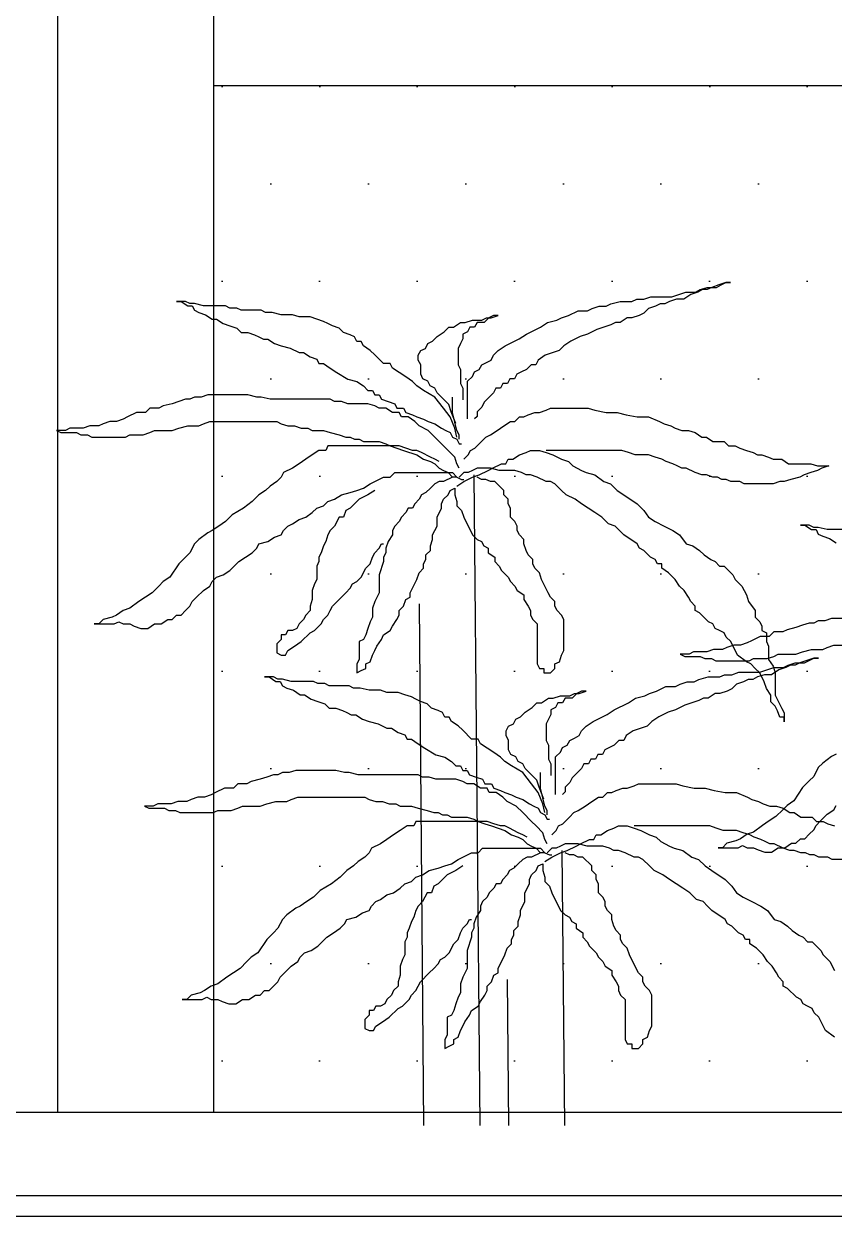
# Model space of a CAD drawing. Extents: x -206 to -86, y 71 to 127.
# Drawn here: x -134.078 to -133.299, y 92.57 to 93.716 of the extents above; entities that cross this region are included whole.
import ezdxf

# ---------------------------------------------------------------- set-up
doc = ezdxf.new("R2010")
doc.units = 0
doc.header["$MEASUREMENT"] = 0
for name, color, linetype in [('ALVENARIA', 7, 'CONTINUOUS'), ('ALVENARIA2', 9, 'CONTINUOUS'), ('HATCH', 30, 'CONTINUOUS'), ('JARDIM', 90, 'CONTINUOUS')]:
    doc.layers.add(name, color=color, linetype=linetype)

# ---------------------------------------------------------------- blocks, each defined once
blk = doc.blocks.new('A$C71A74D0B')
at = {"layer": 'JARDIM'}
for p, q in [((0.381, 0.6932), (0.381, 0.7082)), ((0.3852, 0.6761), (0.381, 0.6932)), ((0.3874, 0.6718), (0.3852, 0.6761)), ((0.3874, 0.6676), (0.3874, 0.6718)), ((0.3852, 0.6312), (0.3895, 0.629)), ((0.4076, 0.0076), (0.4018, 0.6333)), ((0.3895, 0.629), (0.3917, 0.629)), ((0.3488, 0.5092), (0.3531, 0.0076)), ((0.4656, 0.3319), (0.4656, 0.3469)), ((0.4698, 0.3148), (0.4656, 0.3319)), ((0.472, 0.3105), (0.4698, 0.3148)), ((0.472, 0.3063), (0.472, 0.3105)), ((0.4698, 0.2699), (0.4741, 0.2678)), ((0.4741, 0.2678), (0.4763, 0.2678)), ((0.4888, 0.0076), (0.4864, 0.272)), ((0.4334, 0.1479), (0.4346, 0.0076))]:
    blk.add_line(p, q, dxfattribs=at)
for points in [[(0.3954, 0.6873), (0.3954, 0.7234), (0.4, 0.728), (0.4022, 0.7325), (0.4067, 0.7347), (0.409, 0.7392), (0.4135, 0.7415), (0.418, 0.7438), (0.4203, 0.7483), (0.4248, 0.7528), (0.4316, 0.7573), (0.4361, 0.7596), (0.4406, 0.7618), (0.4451, 0.7641), (0.4519, 0.7686), (0.4564, 0.7708), (0.4609, 0.7731), (0.4654, 0.7753), (0.4722, 0.7799), (0.4813, 0.7821), (0.4858, 0.7844), (0.4925, 0.7866), (0.5016, 0.7911), (0.5106, 0.7911), (0.5151, 0.7934), (0.5219, 0.7957), (0.5287, 0.7957), (0.5332, 0.7979), (0.5422, 0.8002), (0.5535, 0.8002), (0.558, 0.8024), (0.5648, 0.8024), (0.5716, 0.8047), (0.5919, 0.8047), (0.5987, 0.8069), (0.6054, 0.8092), (0.6145, 0.8092), (0.619, 0.8115), (0.6258, 0.8137), (0.6348, 0.8137), (0.6393, 0.816), (0.6438, 0.8182), (0.6483, 0.8182), (0.6438, 0.8182), (0.6371, 0.816), (0.6303, 0.8137), (0.6258, 0.8115), (0.6212, 0.8115), (0.6167, 0.8092), (0.61, 0.8069), (0.6032, 0.8024), (0.5964, 0.8024), (0.5896, 0.8002), (0.5851, 0.7979), (0.5806, 0.7979), (0.5761, 0.7957), (0.5693, 0.7934), (0.5648, 0.7889), (0.5603, 0.7866), (0.5535, 0.7844), (0.549, 0.7844), (0.5422, 0.7799), (0.5377, 0.7799), (0.5332, 0.7776), (0.5264, 0.7753), (0.5196, 0.7731), (0.5151, 0.7708), (0.5106, 0.7686), (0.5038, 0.7663), (0.4993, 0.7641), (0.4948, 0.7618), (0.488, 0.7573), (0.4835, 0.7528), (0.47, 0.7483), (0.4632, 0.7438), (0.4609, 0.7392), (0.4564, 0.7392), (0.4519, 0.7347), (0.4474, 0.7325), (0.4429, 0.7302), (0.4406, 0.7257), (0.4361, 0.7257), (0.4338, 0.7212), (0.4293, 0.7212), (0.4271, 0.7167), (0.4225, 0.7167), (0.4203, 0.7122), (0.4158, 0.7076), (0.4113, 0.7031), (0.409, 0.6986), (0.4045, 0.6941), (0.4045, 0.6896), (0.4022, 0.6873)], [(0.3852, 0.6697), (0.3831, 0.6783), (0.3788, 0.689), (0.3724, 0.6975), (0.3638, 0.7082), (0.3531, 0.7146), (0.3467, 0.7189), (0.3424, 0.7232), (0.336, 0.7275), (0.3296, 0.7317), (0.3232, 0.736), (0.321, 0.7403), (0.3146, 0.7403), (0.3061, 0.7489), (0.3018, 0.7531), (0.2954, 0.7574), (0.2932, 0.7617), (0.2889, 0.7617), (0.2868, 0.766), (0.2825, 0.7681), (0.2761, 0.7703), (0.2718, 0.7745), (0.2654, 0.7767), (0.2611, 0.7788), (0.2568, 0.7809), (0.2504, 0.7831), (0.244, 0.7852), (0.2333, 0.7852), (0.2269, 0.7874), (0.2162, 0.7874), (0.2076, 0.7895), (0.2012, 0.7895), (0.1969, 0.7916), (0.1776, 0.7916), (0.1734, 0.7938), (0.1669, 0.7938), (0.1627, 0.7959), (0.1413, 0.7959), (0.1327, 0.7981), (0.1284, 0.7981), (0.1241, 0.8002), (0.1156, 0.8002), (0.1199, 0.8002), (0.1263, 0.7959), (0.1306, 0.7959), (0.1327, 0.7916), (0.137, 0.7895), (0.1434, 0.7874), (0.1498, 0.7831), (0.1541, 0.7831), (0.1605, 0.7788), (0.1669, 0.7767), (0.1734, 0.7745), (0.1776, 0.7703), (0.1841, 0.7703), (0.1905, 0.7681), (0.1948, 0.766), (0.199, 0.7638), (0.2033, 0.7638), (0.2097, 0.7596), (0.2162, 0.7574), (0.2247, 0.7553), (0.2333, 0.751), (0.2376, 0.751), (0.244, 0.7467), (0.2504, 0.7446), (0.2525, 0.7403), (0.2568, 0.7403), (0.2633, 0.736), (0.2697, 0.7317), (0.2804, 0.7253), (0.2889, 0.7232), (0.2954, 0.7189), (0.2996, 0.7146), (0.3039, 0.7146), (0.3061, 0.7103), (0.3103, 0.7103), (0.3125, 0.7061), (0.3189, 0.7039), (0.3253, 0.7018), (0.3275, 0.6975), (0.3339, 0.6975), (0.336, 0.6932), (0.3424, 0.6911), (0.3467, 0.689), (0.3531, 0.6868), (0.3574, 0.6847), (0.3638, 0.6825), (0.3703, 0.6783), (0.3745, 0.6761), (0.3788, 0.674), (0.381, 0.6697), (0.3852, 0.6676), (0.3874, 0.6633), (0.3895, 0.6633)], [(0.3842, 0.6828), (0.3796, 0.6941), (0.3774, 0.7009), (0.3706, 0.7076), (0.3661, 0.7122), (0.3638, 0.7167), (0.3593, 0.7189), (0.3571, 0.7234), (0.3525, 0.7257), (0.3503, 0.7302), (0.3503, 0.7392), (0.348, 0.7438), (0.348, 0.7483), (0.3503, 0.7528), (0.3548, 0.755), (0.3571, 0.7596), (0.3616, 0.7618), (0.3661, 0.7663), (0.3729, 0.7708), (0.3774, 0.7753), (0.3819, 0.7753), (0.3887, 0.7799), (0.3932, 0.7799), (0.4, 0.7821), (0.409, 0.7821), (0.4135, 0.7844), (0.418, 0.7844), (0.4248, 0.7866), (0.4203, 0.7866), (0.4158, 0.7844), (0.4113, 0.7799), (0.4045, 0.7799), (0.4022, 0.7753), (0.3977, 0.7753), (0.3954, 0.7708), (0.3909, 0.7686), (0.3909, 0.7641), (0.3887, 0.7596), (0.3864, 0.755), (0.3864, 0.7392), (0.3887, 0.7347), (0.3887, 0.7212), (0.3909, 0.7167), (0.3909, 0.7054)], [(0.3874, 0.6397), (0.3852, 0.644), (0.3831, 0.6504), (0.3767, 0.6569), (0.3724, 0.6611), (0.3638, 0.6697), (0.3574, 0.6761), (0.3489, 0.6804), (0.3446, 0.6847), (0.3382, 0.689), (0.3317, 0.689), (0.3296, 0.6932), (0.3232, 0.6932), (0.3168, 0.6975), (0.3103, 0.6975), (0.3061, 0.6997), (0.2996, 0.7018), (0.2804, 0.7018), (0.274, 0.7039), (0.2675, 0.7039), (0.2633, 0.7061), (0.2055, 0.7061), (0.1969, 0.7082), (0.1926, 0.7082), (0.1841, 0.7103), (0.1455, 0.7103), (0.1391, 0.7082), (0.1327, 0.7082), (0.1284, 0.7061), (0.1241, 0.7061), (0.1177, 0.7039), (0.1113, 0.7018), (0.1027, 0.6997), (0.0985, 0.6975), (0.0899, 0.6975), (0.0856, 0.6932), (0.077, 0.6932), (0.0685, 0.689), (0.0642, 0.6868), (0.0578, 0.6847), (0.0514, 0.6847), (0.0449, 0.6825), (0.0407, 0.6804), (0.0321, 0.6804), (0.0257, 0.6783), (0.0128, 0.6783), (0.0086, 0.6761), (0, 0.6761), (0.0043, 0.674), (0.0193, 0.674), (0.0235, 0.6718), (0.03, 0.6718), (0.0342, 0.6697), (0.0663, 0.6697), (0.0706, 0.6718), (0.0835, 0.6718), (0.0899, 0.674), (0.0942, 0.6761), (0.1113, 0.6761), (0.1177, 0.6783), (0.1263, 0.6804), (0.137, 0.6804), (0.1413, 0.6825), (0.1477, 0.6847), (0.2119, 0.6847), (0.2162, 0.6825), (0.2226, 0.6804), (0.229, 0.6804), (0.2354, 0.6783), (0.2418, 0.6783), (0.2461, 0.6761), (0.2568, 0.6761), (0.2633, 0.674), (0.2718, 0.6718), (0.2782, 0.6697), (0.2825, 0.6697), (0.2868, 0.6676), (0.2911, 0.6676), (0.2954, 0.6654), (0.3103, 0.6654), (0.3168, 0.6633), (0.321, 0.6611), (0.3275, 0.659), (0.3339, 0.6569), (0.3467, 0.6526), (0.3531, 0.6483), (0.3596, 0.6462), (0.3638, 0.644), (0.3681, 0.6397), (0.3724, 0.6376), (0.3767, 0.6355), (0.381, 0.6312), (0.3724, 0.6269), (0.3681, 0.6269), (0.3638, 0.6248), (0.3596, 0.6205), (0.3553, 0.6162), (0.351, 0.6141), (0.3489, 0.6098), (0.3446, 0.6055), (0.3424, 0.6012), (0.3382, 0.6012), (0.336, 0.597), (0.3317, 0.5927), (0.3296, 0.5884), (0.3253, 0.5841), (0.3232, 0.5798), (0.3232, 0.5756)], [(0.3917, 0.6483), (0.3959, 0.6526), (0.3981, 0.6569), (0.4024, 0.659), (0.4088, 0.6654), (0.4131, 0.6697), (0.4173, 0.6718), (0.4238, 0.6761), (0.4302, 0.6804), (0.4366, 0.6847), (0.4409, 0.6847), (0.4452, 0.689), (0.4495, 0.689), (0.4537, 0.6911), (0.4602, 0.6932), (0.4644, 0.6932), (0.4709, 0.6954), (0.4751, 0.6975), (0.5115, 0.6975), (0.5179, 0.6954), (0.5286, 0.6932), (0.5393, 0.6932), (0.5479, 0.6911), (0.5586, 0.689), (0.5693, 0.689), (0.58, 0.6847), (0.5843, 0.6825), (0.5907, 0.6804), (0.595, 0.6783), (0.6014, 0.6761), (0.6078, 0.6761), (0.6143, 0.674), (0.6207, 0.6697), (0.625, 0.6697), (0.6314, 0.6654), (0.6421, 0.6654), (0.6464, 0.6611), (0.6528, 0.6611), (0.6571, 0.659), (0.6635, 0.6569), (0.6699, 0.6547), (0.6742, 0.6526), (0.6785, 0.6526), (0.6849, 0.6504), (0.6892, 0.6483), (0.6977, 0.6483), (0.7041, 0.644), (0.7255, 0.644), (0.732, 0.6419), (0.7427, 0.6419), (0.7362, 0.6397), (0.732, 0.6376), (0.7255, 0.6355), (0.7191, 0.6333), (0.7148, 0.6312), (0.7063, 0.629), (0.6999, 0.6269), (0.6956, 0.6269), (0.6892, 0.6248), (0.6613, 0.6248), (0.6571, 0.6269), (0.6485, 0.6269), (0.6442, 0.629), (0.6399, 0.629), (0.6357, 0.6312), (0.6314, 0.6312), (0.625, 0.6333), (0.6207, 0.6333), (0.6143, 0.6355), (0.6057, 0.6397), (0.6014, 0.6397), (0.5971, 0.6419), (0.5928, 0.644), (0.5864, 0.6462), (0.5821, 0.6483), (0.5757, 0.6504), (0.5693, 0.6526), (0.5565, 0.6526), (0.55, 0.6547), (0.5436, 0.6569), (0.4709, 0.6569)], [(0.3681, 0.6462), (0.3638, 0.6483), (0.3596, 0.6504), (0.351, 0.6547), (0.3467, 0.6569), (0.3424, 0.6569), (0.336, 0.659), (0.3296, 0.6611), (0.321, 0.6611), (0.2611, 0.6611), (0.259, 0.6569), (0.2525, 0.6569), (0.2461, 0.6526), (0.2397, 0.6483), (0.2333, 0.644), (0.2269, 0.6397), (0.2183, 0.6355), (0.2162, 0.6312), (0.2119, 0.6269), (0.2055, 0.6226), (0.2012, 0.6184), (0.1948, 0.6141), (0.1883, 0.6077), (0.1798, 0.6012), (0.1691, 0.5948), (0.1627, 0.5884), (0.1562, 0.5841), (0.1498, 0.5798), (0.1455, 0.5777), (0.137, 0.5713), (0.1327, 0.567), (0.1284, 0.5584), (0.1241, 0.5542), (0.1177, 0.5478), (0.1092, 0.5349), (0.1027, 0.5306), (0.0985, 0.5264), (0.092, 0.5199), (0.0856, 0.5157), (0.0792, 0.5114), (0.0706, 0.505), (0.0642, 0.5028), (0.0578, 0.4985), (0.0535, 0.4964), (0.0449, 0.4943), (0.0407, 0.49), (0.0364, 0.49), (0.0556, 0.49), (0.0599, 0.4921), (0.0642, 0.49), (0.0706, 0.49), (0.0749, 0.4878), (0.0813, 0.4857), (0.0878, 0.4857), (0.0942, 0.49), (0.1006, 0.49), (0.107, 0.4943), (0.1113, 0.4943), (0.1156, 0.4985), (0.1199, 0.4985), (0.1241, 0.5028), (0.1284, 0.5071), (0.1306, 0.5114), (0.1348, 0.5157), (0.1413, 0.5221), (0.1477, 0.5264), (0.1498, 0.5306), (0.1541, 0.5349), (0.1605, 0.5371), (0.1669, 0.5413), (0.1755, 0.5499), (0.1819, 0.5542), (0.1883, 0.5584), (0.1926, 0.5627), (0.1948, 0.567), (0.2033, 0.5691), (0.2097, 0.5734), (0.2162, 0.5756), (0.2183, 0.5798), (0.2226, 0.5841), (0.2269, 0.5863), (0.2333, 0.5905), (0.2397, 0.5927), (0.2461, 0.597), (0.2504, 0.6012), (0.2568, 0.6034), (0.2611, 0.6077), (0.2675, 0.6098), (0.274, 0.6141), (0.2825, 0.6162), (0.2889, 0.6184), (0.2954, 0.6205), (0.3018, 0.6248), (0.3061, 0.6269), (0.3146, 0.6312), (0.321, 0.6312), (0.3253, 0.6355), (0.381, 0.6355), (0.3852, 0.6312), (0.381, 0.6312)], [(0.3852, 0.6226), (0.3917, 0.6269), (0.4002, 0.6312), (0.4066, 0.6333), (0.4152, 0.6376), (0.4195, 0.6397), (0.428, 0.644), (0.4323, 0.644), (0.4345, 0.6483), (0.4388, 0.6483), (0.4452, 0.6526), (0.4516, 0.6547), (0.4559, 0.6569), (0.4644, 0.6569), (0.4709, 0.6547), (0.4773, 0.6526), (0.4858, 0.6483), (0.4923, 0.6462), (0.4965, 0.6419), (0.5008, 0.6397), (0.5051, 0.6376), (0.5094, 0.6355), (0.5179, 0.6333), (0.5265, 0.6269), (0.5329, 0.6248), (0.5393, 0.6184), (0.5458, 0.6141), (0.5586, 0.6055), (0.565, 0.5991), (0.5693, 0.5927), (0.5757, 0.5884), (0.5843, 0.5841), (0.5928, 0.5798), (0.5993, 0.5756), (0.6057, 0.567), (0.6121, 0.5649), (0.6185, 0.5606), (0.6228, 0.5563), (0.6292, 0.552), (0.6335, 0.5499), (0.6378, 0.5456), (0.6421, 0.5456), (0.6464, 0.5413), (0.6506, 0.5371), (0.6528, 0.5328), (0.6592, 0.5264), (0.6635, 0.5178), (0.6656, 0.5114), (0.672, 0.5028), (0.672, 0.4964), (0.6763, 0.4921), (0.6785, 0.4878), (0.6785, 0.4836), (0.6827, 0.4814), (0.6827, 0.4729), (0.6849, 0.4686), (0.6849, 0.4558), (0.6892, 0.4493), (0.6913, 0.4429), (0.6913, 0.4215), (0.6977, 0.4087), (0.6999, 0.4044), (0.6999, 0.3959), (0.6999, 0.4001), (0.6956, 0.4001), (0.6934, 0.4065), (0.6913, 0.4108), (0.687, 0.4151), (0.687, 0.4215), (0.6827, 0.4279), (0.6806, 0.4344), (0.6763, 0.4429), (0.672, 0.4472), (0.6678, 0.4515), (0.6635, 0.4536), (0.6549, 0.46), (0.6485, 0.4729), (0.6442, 0.4771), (0.6421, 0.4814), (0.6378, 0.4836), (0.6335, 0.4857), (0.6314, 0.49), (0.6271, 0.4921), (0.6185, 0.5007), (0.6143, 0.5028), (0.6143, 0.5071), (0.61, 0.5114), (0.6078, 0.5157), (0.6036, 0.5221), (0.5993, 0.5264), (0.595, 0.5328), (0.5886, 0.5392), (0.5821, 0.5435), (0.5821, 0.5478), (0.5779, 0.5478), (0.5757, 0.552), (0.5714, 0.5542), (0.565, 0.5606), (0.5607, 0.5627), (0.5586, 0.567), (0.5458, 0.5756), (0.5415, 0.5798), (0.5372, 0.5841), (0.5308, 0.5863), (0.5244, 0.5927), (0.5179, 0.597), (0.5115, 0.6012), (0.5051, 0.6055), (0.4987, 0.6098), (0.4901, 0.6141), (0.4858, 0.6184), (0.4794, 0.6248), (0.4751, 0.6269), (0.4709, 0.6269), (0.4623, 0.6312), (0.4559, 0.6333), (0.4516, 0.6333), (0.4473, 0.6355), (0.4409, 0.6376), (0.4259, 0.6376), (0.4173, 0.6397), (0.4045, 0.6397), (0.4002, 0.6376), (0.3959, 0.6355), (0.3917, 0.6355), (0.3874, 0.6312)], [(0.3232, 0.5756), (0.3189, 0.5691), (0.3168, 0.5627), (0.3168, 0.5584), (0.3146, 0.5542), (0.3146, 0.5499), (0.3103, 0.5371), (0.3103, 0.5199), (0.3061, 0.5114), (0.3039, 0.505), (0.3039, 0.4964), (0.3018, 0.4921), (0.2996, 0.4857), (0.2975, 0.4793), (0.2954, 0.475), (0.2911, 0.4729), (0.2911, 0.4558), (0.2889, 0.4515), (0.2889, 0.4429), (0.2932, 0.4451), (0.2975, 0.4472), (0.2975, 0.4515), (0.3018, 0.4536), (0.3039, 0.46), (0.3061, 0.4643), (0.3082, 0.4686), (0.3125, 0.475), (0.3146, 0.4793), (0.321, 0.4836), (0.3232, 0.4878), (0.3275, 0.4943), (0.3296, 0.4985), (0.3296, 0.5028), (0.3339, 0.5071), (0.336, 0.5135), (0.3403, 0.5157), (0.3403, 0.5199), (0.3467, 0.5328), (0.3489, 0.5392), (0.3531, 0.5435), (0.3531, 0.5478), (0.3553, 0.552), (0.3553, 0.5563), (0.3596, 0.5606), (0.3596, 0.5649), (0.3617, 0.5713), (0.3617, 0.5756), (0.366, 0.5841), (0.366, 0.5927), (0.3703, 0.6012), (0.3703, 0.6055), (0.3724, 0.6098), (0.3767, 0.6141), (0.3788, 0.6184), (0.3831, 0.6205), (0.3831, 0.6141), (0.3852, 0.6077), (0.3852, 0.6034), (0.3895, 0.5991), (0.3917, 0.5927), (0.4002, 0.5756), (0.4045, 0.5713), (0.4088, 0.5691), (0.4109, 0.5649), (0.4152, 0.5627), (0.4152, 0.5584), (0.4216, 0.5542), (0.4216, 0.5499), (0.4259, 0.5456), (0.428, 0.5413), (0.4345, 0.5349), (0.4366, 0.5306), (0.4409, 0.5264), (0.443, 0.5221), (0.4495, 0.5178), (0.4495, 0.5135), (0.4537, 0.5071), (0.4559, 0.5028), (0.4559, 0.4985), (0.458, 0.4943), (0.4623, 0.49), (0.4623, 0.4515), (0.4644, 0.4472), (0.4687, 0.4472), (0.4687, 0.4429), (0.4751, 0.4429), (0.4794, 0.4472), (0.4794, 0.4515), (0.4837, 0.4536), (0.4858, 0.46), (0.488, 0.4643), (0.488, 0.4943), (0.4858, 0.4985), (0.4816, 0.5028), (0.4794, 0.5071), (0.4794, 0.5114), (0.4751, 0.5157), (0.473, 0.5199), (0.4666, 0.5328), (0.4644, 0.5392), (0.4602, 0.5435), (0.458, 0.5478), (0.458, 0.552), (0.4537, 0.5563), (0.4516, 0.5606), (0.4495, 0.567), (0.4495, 0.5713), (0.4452, 0.5756), (0.443, 0.5798), (0.443, 0.5841), (0.4409, 0.5884), (0.4366, 0.5927), (0.4366, 0.6012), (0.4345, 0.6055), (0.4345, 0.6098), (0.4302, 0.6141), (0.4302, 0.6184), (0.4216, 0.6269), (0.4173, 0.6269), (0.4131, 0.629), (0.4088, 0.629), (0.4045, 0.6312)], [(0.3061, 0.6184), (0.2996, 0.6141), (0.2911, 0.6098), (0.2868, 0.6055), (0.2825, 0.6012), (0.2782, 0.5991), (0.2761, 0.5927), (0.2718, 0.5927), (0.2675, 0.5841), (0.2633, 0.5798), (0.2611, 0.5756), (0.259, 0.5691), (0.2568, 0.5649), (0.2547, 0.5584), (0.2525, 0.5542), (0.2525, 0.5499), (0.2504, 0.5456), (0.2504, 0.5328), (0.2483, 0.5285), (0.2461, 0.5221), (0.2461, 0.5135), (0.244, 0.5071), (0.244, 0.5028), (0.2397, 0.4985), (0.2376, 0.4943), (0.2333, 0.49), (0.2311, 0.4857), (0.2269, 0.4836), (0.2226, 0.4836), (0.2204, 0.4793), (0.2162, 0.4793), (0.2162, 0.475), (0.2119, 0.4707), (0.2119, 0.4622), (0.2162, 0.46), (0.2204, 0.46), (0.2226, 0.4643), (0.229, 0.4686), (0.2354, 0.4729), (0.244, 0.4814), (0.2483, 0.4836), (0.2547, 0.49), (0.2568, 0.4943), (0.2611, 0.4985), (0.2633, 0.5028), (0.2654, 0.5071), (0.274, 0.5157), (0.2782, 0.5199), (0.2825, 0.5242), (0.2847, 0.5285), (0.2889, 0.5306), (0.2932, 0.5349), (0.2975, 0.5435), (0.3018, 0.5478), (0.3039, 0.5542), (0.3061, 0.5584), (0.3103, 0.5627), (0.3125, 0.567), (0.3146, 0.567)], [(0.7626, 0.5807), (0.7412, 0.5807), (0.7326, 0.5828), (0.7283, 0.5828), (0.724, 0.585), (0.7155, 0.585), (0.7198, 0.585), (0.7262, 0.5807), (0.7305, 0.5807), (0.7326, 0.5764), (0.7369, 0.5743), (0.7433, 0.5721), (0.7497, 0.5678)], [(0.784, 0.4951), (0.7454, 0.4951), (0.739, 0.493), (0.7326, 0.493), (0.7283, 0.4908), (0.724, 0.4908), (0.7176, 0.4887), (0.7112, 0.4866), (0.7026, 0.4844), (0.6984, 0.4823), (0.6898, 0.4823), (0.6855, 0.478), (0.6769, 0.478), (0.6684, 0.4737), (0.6641, 0.4716), (0.6577, 0.4694), (0.6513, 0.4694), (0.6448, 0.4673), (0.6406, 0.4652), (0.632, 0.4652), (0.6256, 0.463), (0.6127, 0.463), (0.6085, 0.4609), (0.5999, 0.4609), (0.6042, 0.4587), (0.6192, 0.4587), (0.6234, 0.4566), (0.6299, 0.4566), (0.6341, 0.4545), (0.6662, 0.4545), (0.6705, 0.4566), (0.6834, 0.4566), (0.6898, 0.4587), (0.6941, 0.4609), (0.7112, 0.4609), (0.7176, 0.463), (0.7262, 0.4652), (0.7369, 0.4652), (0.7412, 0.4673), (0.7476, 0.4694), (0.8118, 0.4694)], [(0.48, 0.326), (0.48, 0.3621), (0.4846, 0.3667), (0.4868, 0.3712), (0.4913, 0.3734), (0.4936, 0.3779), (0.4981, 0.3802), (0.5026, 0.3825), (0.5049, 0.387), (0.5094, 0.3915), (0.5162, 0.396), (0.5207, 0.3983), (0.5252, 0.4005), (0.5297, 0.4028), (0.5365, 0.4073), (0.541, 0.4095), (0.5455, 0.4118), (0.55, 0.4141), (0.5568, 0.4186), (0.5659, 0.4208), (0.5704, 0.4231), (0.5771, 0.4253), (0.5862, 0.4299), (0.5952, 0.4299), (0.5997, 0.4321), (0.6065, 0.4344), (0.6133, 0.4344), (0.6178, 0.4366), (0.6268, 0.4389), (0.6381, 0.4389), (0.6426, 0.4411), (0.6494, 0.4411), (0.6562, 0.4434), (0.6765, 0.4434), (0.6833, 0.4457), (0.69, 0.4479), (0.6991, 0.4479), (0.7036, 0.4502), (0.7104, 0.4524), (0.7194, 0.4524), (0.7239, 0.4547), (0.7284, 0.4569), (0.7329, 0.4569), (0.7284, 0.4569), (0.7217, 0.4547), (0.7149, 0.4524), (0.7104, 0.4502), (0.7058, 0.4502), (0.7013, 0.4479), (0.6946, 0.4457), (0.6878, 0.4411), (0.681, 0.4411), (0.6742, 0.4389), (0.6697, 0.4366), (0.6652, 0.4366), (0.6607, 0.4344), (0.6539, 0.4321), (0.6494, 0.4276), (0.6449, 0.4253), (0.6381, 0.4231), (0.6336, 0.4231), (0.6268, 0.4186), (0.6223, 0.4186), (0.6178, 0.4163), (0.611, 0.4141), (0.6042, 0.4118), (0.5997, 0.4095), (0.5952, 0.4073), (0.5884, 0.405), (0.5839, 0.4028), (0.5794, 0.4005), (0.5726, 0.396), (0.5681, 0.3915), (0.5546, 0.387), (0.5478, 0.3825), (0.5455, 0.3779), (0.541, 0.3779), (0.5365, 0.3734), (0.532, 0.3712), (0.5275, 0.3689), (0.5252, 0.3644), (0.5207, 0.3644), (0.5184, 0.3599), (0.5139, 0.3599), (0.5117, 0.3554), (0.5071, 0.3554), (0.5049, 0.3509), (0.5004, 0.3463), (0.4959, 0.3418), (0.4936, 0.3373), (0.4891, 0.3328), (0.4891, 0.3283), (0.4868, 0.326)], [(0.4698, 0.3084), (0.4677, 0.317), (0.4634, 0.3277), (0.457, 0.3362), (0.4484, 0.3469), (0.4377, 0.3533), (0.4313, 0.3576), (0.427, 0.3619), (0.4206, 0.3662), (0.4142, 0.3704), (0.4078, 0.3747), (0.4056, 0.379), (0.3992, 0.379), (0.3907, 0.3876), (0.3864, 0.3918), (0.38, 0.3961), (0.3778, 0.4004), (0.3735, 0.4004), (0.3714, 0.4047), (0.3671, 0.4068), (0.3607, 0.409), (0.3564, 0.4132), (0.35, 0.4154), (0.3457, 0.4175), (0.3414, 0.4197), (0.335, 0.4218), (0.3286, 0.4239), (0.3179, 0.4239), (0.3115, 0.4261), (0.3008, 0.4261), (0.2922, 0.4282), (0.2858, 0.4282), (0.2815, 0.4304), (0.2622, 0.4304), (0.258, 0.4325), (0.2515, 0.4325), (0.2473, 0.4346), (0.2259, 0.4346), (0.2173, 0.4368), (0.213, 0.4368), (0.2087, 0.4389), (0.2002, 0.4389), (0.2045, 0.4389), (0.2109, 0.4346), (0.2152, 0.4346), (0.2173, 0.4304), (0.2216, 0.4282), (0.228, 0.4261), (0.2344, 0.4218), (0.2387, 0.4218), (0.2451, 0.4175), (0.2515, 0.4154), (0.258, 0.4132), (0.2622, 0.409), (0.2687, 0.409), (0.2751, 0.4068), (0.2794, 0.4047), (0.2836, 0.4025), (0.2879, 0.4025), (0.2943, 0.3983), (0.3008, 0.3961), (0.3093, 0.394), (0.3179, 0.3897), (0.3222, 0.3897), (0.3286, 0.3854), (0.335, 0.3833), (0.3372, 0.379), (0.3414, 0.379), (0.3479, 0.3747), (0.3543, 0.3704), (0.365, 0.364), (0.3735, 0.3619), (0.38, 0.3576), (0.3842, 0.3533), (0.3885, 0.3533), (0.3907, 0.3491), (0.3949, 0.3491), (0.3971, 0.3448), (0.4035, 0.3426), (0.4099, 0.3405), (0.4121, 0.3362), (0.4185, 0.3362), (0.4206, 0.3319), (0.427, 0.3298), (0.4313, 0.3277), (0.4377, 0.3255), (0.442, 0.3234), (0.4484, 0.3212), (0.4549, 0.317), (0.4591, 0.3148), (0.4634, 0.3127), (0.4656, 0.3084), (0.4698, 0.3063), (0.472, 0.302), (0.4741, 0.302)], [(0.7497, 0.3646), (0.7454, 0.3625), (0.7369, 0.356), (0.7326, 0.3518), (0.7283, 0.3432), (0.724, 0.3389), (0.7176, 0.3325), (0.7091, 0.3197), (0.7026, 0.3154), (0.6984, 0.3111), (0.6919, 0.3047), (0.6855, 0.3004), (0.6791, 0.2961), (0.6705, 0.2897), (0.6641, 0.2876), (0.6577, 0.2833), (0.6534, 0.2812), (0.6448, 0.279), (0.6406, 0.2747), (0.6363, 0.2747), (0.6555, 0.2747), (0.6598, 0.2769), (0.6641, 0.2747), (0.6705, 0.2747), (0.6748, 0.2726), (0.6812, 0.2705), (0.6877, 0.2705), (0.6941, 0.2747), (0.7005, 0.2747), (0.7069, 0.279), (0.7112, 0.279), (0.7155, 0.2833), (0.7198, 0.2833), (0.724, 0.2876), (0.7283, 0.2919), (0.7305, 0.2961), (0.7347, 0.3004), (0.7412, 0.3068), (0.7476, 0.3111), (0.7497, 0.3154)], [(0.4688, 0.3215), (0.4642, 0.3328), (0.462, 0.3396), (0.4552, 0.3463), (0.4507, 0.3509), (0.4484, 0.3554), (0.4439, 0.3576), (0.4417, 0.3621), (0.4371, 0.3644), (0.4349, 0.3689), (0.4349, 0.3779), (0.4326, 0.3825), (0.4326, 0.387), (0.4349, 0.3915), (0.4394, 0.3937), (0.4417, 0.3983), (0.4462, 0.4005), (0.4507, 0.405), (0.4575, 0.4095), (0.462, 0.4141), (0.4665, 0.4141), (0.4733, 0.4186), (0.4778, 0.4186), (0.4846, 0.4208), (0.4936, 0.4208), (0.4981, 0.4231), (0.5026, 0.4231), (0.5094, 0.4253), (0.5049, 0.4253), (0.5004, 0.4231), (0.4959, 0.4186), (0.4891, 0.4186), (0.4868, 0.4141), (0.4823, 0.4141), (0.48, 0.4095), (0.4755, 0.4073), (0.4755, 0.4028), (0.4733, 0.3983), (0.471, 0.3937), (0.471, 0.3779), (0.4733, 0.3734), (0.4733, 0.3599), (0.4755, 0.3554), (0.4755, 0.3441)], [(0.472, 0.2785), (0.4698, 0.2827), (0.4677, 0.2891), (0.4613, 0.2956), (0.457, 0.2998), (0.4484, 0.3084), (0.442, 0.3148), (0.4335, 0.3191), (0.4292, 0.3234), (0.4228, 0.3277), (0.4163, 0.3277), (0.4142, 0.3319), (0.4078, 0.3319), (0.4014, 0.3362), (0.3949, 0.3362), (0.3907, 0.3384), (0.3842, 0.3405), (0.365, 0.3405), (0.3586, 0.3426), (0.3521, 0.3426), (0.3479, 0.3448), (0.2901, 0.3448), (0.2815, 0.3469), (0.2772, 0.3469), (0.2687, 0.3491), (0.2301, 0.3491), (0.2237, 0.3469), (0.2173, 0.3469), (0.213, 0.3448), (0.2087, 0.3448), (0.2023, 0.3426), (0.1959, 0.3405), (0.1873, 0.3384), (0.1831, 0.3362), (0.1745, 0.3362), (0.1702, 0.3319), (0.1617, 0.3319), (0.1531, 0.3277), (0.1488, 0.3255), (0.1424, 0.3234), (0.136, 0.3234), (0.1295, 0.3212), (0.1253, 0.3191), (0.1167, 0.3191), (0.1103, 0.317), (0.0974, 0.317), (0.0932, 0.3148), (0.0846, 0.3148), (0.0889, 0.3127), (0.1039, 0.3127), (0.1081, 0.3105), (0.1146, 0.3105), (0.1188, 0.3084), (0.1509, 0.3084), (0.1552, 0.3105), (0.1681, 0.3105), (0.1745, 0.3127), (0.1788, 0.3148), (0.1959, 0.3148), (0.2023, 0.317), (0.2109, 0.3191), (0.2216, 0.3191), (0.2259, 0.3212), (0.2323, 0.3234), (0.2965, 0.3234), (0.3008, 0.3212), (0.3072, 0.3191), (0.3136, 0.3191), (0.32, 0.317), (0.3264, 0.317), (0.3307, 0.3148), (0.3414, 0.3148), (0.3479, 0.3127), (0.3564, 0.3105), (0.3628, 0.3084), (0.3671, 0.3084), (0.3714, 0.3063), (0.3757, 0.3063), (0.38, 0.3041), (0.3949, 0.3041), (0.4014, 0.302), (0.4056, 0.2998), (0.4121, 0.2977), (0.4185, 0.2956), (0.4313, 0.2913), (0.4377, 0.287), (0.4442, 0.2849), (0.4484, 0.2827), (0.4527, 0.2785), (0.457, 0.2763), (0.4613, 0.2742), (0.4656, 0.2699), (0.457, 0.2656), (0.4527, 0.2656), (0.4484, 0.2635), (0.4442, 0.2592), (0.4399, 0.2549), (0.4356, 0.2528), (0.4335, 0.2485), (0.4292, 0.2442), (0.427, 0.2399), (0.4228, 0.2399), (0.4206, 0.2357), (0.4163, 0.2314), (0.4142, 0.2271), (0.4099, 0.2228), (0.4078, 0.2185), (0.4078, 0.2143)], [(0.4763, 0.287), (0.4805, 0.2913), (0.4827, 0.2956), (0.487, 0.2977), (0.4934, 0.3041), (0.4977, 0.3084), (0.5019, 0.3105), (0.5084, 0.3148), (0.5148, 0.3191), (0.5212, 0.3234), (0.5255, 0.3234), (0.5298, 0.3277), (0.5341, 0.3277), (0.5383, 0.3298), (0.5448, 0.3319), (0.549, 0.3319), (0.5555, 0.3341), (0.5597, 0.3362), (0.5961, 0.3362), (0.6025, 0.3341), (0.6132, 0.3319), (0.6239, 0.3319), (0.6325, 0.3298), (0.6432, 0.3277), (0.6539, 0.3277), (0.6646, 0.3234), (0.6689, 0.3212), (0.6753, 0.3191), (0.6796, 0.317), (0.686, 0.3148), (0.6924, 0.3148), (0.6989, 0.3127), (0.7053, 0.3084), (0.7096, 0.3084), (0.716, 0.3041), (0.7267, 0.3041), (0.731, 0.2998), (0.7374, 0.2998), (0.7417, 0.2977), (0.7481, 0.2956)], [(0.7738, 0.2635), (0.7459, 0.2635), (0.7417, 0.2656), (0.7331, 0.2656), (0.7288, 0.2678), (0.7245, 0.2678), (0.7203, 0.2699), (0.716, 0.2699), (0.7096, 0.272), (0.7053, 0.272), (0.6989, 0.2742), (0.6903, 0.2785), (0.686, 0.2785), (0.6817, 0.2806), (0.6775, 0.2827), (0.671, 0.2849), (0.6667, 0.287), (0.6603, 0.2891), (0.6539, 0.2913), (0.6411, 0.2913), (0.6346, 0.2934), (0.6282, 0.2956), (0.5555, 0.2956)], [(0.4527, 0.2849), (0.4484, 0.287), (0.4442, 0.2891), (0.4356, 0.2934), (0.4313, 0.2956), (0.427, 0.2956), (0.4206, 0.2977), (0.4142, 0.2998), (0.4056, 0.2998), (0.3457, 0.2998), (0.3436, 0.2956), (0.3372, 0.2956), (0.3307, 0.2913), (0.3243, 0.287), (0.3179, 0.2827), (0.3115, 0.2785), (0.3029, 0.2742), (0.3008, 0.2699), (0.2965, 0.2656), (0.2901, 0.2613), (0.2858, 0.2571), (0.2794, 0.2528), (0.2729, 0.2464), (0.2644, 0.2399), (0.2537, 0.2335), (0.2473, 0.2271), (0.2408, 0.2228), (0.2344, 0.2185), (0.2301, 0.2164), (0.2216, 0.21), (0.2173, 0.2057), (0.213, 0.1972), (0.2087, 0.1929), (0.2023, 0.1865), (0.1938, 0.1736), (0.1873, 0.1693), (0.1831, 0.1651), (0.1766, 0.1586), (0.1702, 0.1544), (0.1638, 0.1501), (0.1552, 0.1437), (0.1488, 0.1415), (0.1424, 0.1372), (0.1381, 0.1351), (0.1295, 0.133), (0.1253, 0.1287), (0.121, 0.1287), (0.1402, 0.1287), (0.1445, 0.1308), (0.1488, 0.1287), (0.1552, 0.1287), (0.1595, 0.1266), (0.1659, 0.1244), (0.1724, 0.1244), (0.1788, 0.1287), (0.1852, 0.1287), (0.1916, 0.133), (0.1959, 0.133), (0.2002, 0.1372), (0.2045, 0.1372), (0.2087, 0.1415), (0.213, 0.1458), (0.2152, 0.1501), (0.2194, 0.1544), (0.2259, 0.1608), (0.2323, 0.1651), (0.2344, 0.1693), (0.2387, 0.1736), (0.2451, 0.1758), (0.2515, 0.18), (0.2601, 0.1886), (0.2665, 0.1929), (0.2729, 0.1972), (0.2772, 0.2014), (0.2794, 0.2057), (0.2879, 0.2078), (0.2943, 0.2121), (0.3008, 0.2143), (0.3029, 0.2185), (0.3072, 0.2228), (0.3115, 0.225), (0.3179, 0.2292), (0.3243, 0.2314), (0.3307, 0.2357), (0.335, 0.2399), (0.3414, 0.2421), (0.3457, 0.2464), (0.3521, 0.2485), (0.3586, 0.2528), (0.3671, 0.2549), (0.3735, 0.2571), (0.38, 0.2592), (0.3864, 0.2635), (0.3907, 0.2656), (0.3992, 0.2699), (0.4056, 0.2699), (0.4099, 0.2742), (0.4656, 0.2742), (0.4698, 0.2699), (0.4656, 0.2699)], [(0.4698, 0.2613), (0.4763, 0.2656), (0.4848, 0.2699), (0.4912, 0.272), (0.4998, 0.2763), (0.5041, 0.2785), (0.5127, 0.2827), (0.5169, 0.2827), (0.5191, 0.287), (0.5234, 0.287), (0.5298, 0.2913), (0.5362, 0.2934), (0.5405, 0.2956), (0.549, 0.2956), (0.5555, 0.2934), (0.5619, 0.2913), (0.5704, 0.287), (0.5769, 0.2849), (0.5811, 0.2806), (0.5854, 0.2785), (0.5897, 0.2763), (0.594, 0.2742), (0.6025, 0.272), (0.6111, 0.2656), (0.6175, 0.2635), (0.6239, 0.2571), (0.6304, 0.2528), (0.6432, 0.2442), (0.6496, 0.2378), (0.6539, 0.2314), (0.6603, 0.2271), (0.6689, 0.2228), (0.6775, 0.2185), (0.6839, 0.2143), (0.6903, 0.2057), (0.6967, 0.2036), (0.7031, 0.1993), (0.7074, 0.195), (0.7138, 0.1907), (0.7181, 0.1886), (0.7224, 0.1843), (0.7267, 0.1843), (0.731, 0.18), (0.7352, 0.1758), (0.7374, 0.1715), (0.7438, 0.1651), (0.7481, 0.1565)], [(0.7481, 0.0923), (0.7395, 0.0987), (0.7331, 0.1116), (0.7288, 0.1159), (0.7267, 0.1201), (0.7224, 0.1223), (0.7181, 0.1244), (0.716, 0.1287), (0.7117, 0.1308), (0.7031, 0.1394), (0.6989, 0.1415), (0.6989, 0.1458), (0.6946, 0.1501), (0.6924, 0.1544), (0.6882, 0.1608), (0.6839, 0.1651), (0.6796, 0.1715), (0.6732, 0.1779), (0.6667, 0.1822), (0.6667, 0.1865), (0.6625, 0.1865), (0.6603, 0.1907), (0.656, 0.1929), (0.6496, 0.1993), (0.6453, 0.2014), (0.6432, 0.2057), (0.6304, 0.2143), (0.6261, 0.2185), (0.6218, 0.2228), (0.6154, 0.225), (0.609, 0.2314), (0.6025, 0.2357), (0.5961, 0.2399), (0.5897, 0.2442), (0.5833, 0.2485), (0.5747, 0.2528), (0.5704, 0.2571), (0.564, 0.2635), (0.5597, 0.2656), (0.5555, 0.2656), (0.5469, 0.2699), (0.5405, 0.272), (0.5362, 0.272), (0.5319, 0.2742), (0.5255, 0.2763), (0.5105, 0.2763), (0.5019, 0.2785), (0.4891, 0.2785), (0.4848, 0.2763), (0.4805, 0.2742), (0.4763, 0.2742), (0.472, 0.2699)], [(0.4078, 0.2143), (0.4035, 0.2078), (0.4014, 0.2014), (0.4014, 0.1972), (0.3992, 0.1929), (0.3992, 0.1886), (0.3949, 0.1758), (0.3949, 0.1586), (0.3907, 0.1501), (0.3885, 0.1437), (0.3885, 0.1351), (0.3864, 0.1308), (0.3842, 0.1244), (0.3821, 0.118), (0.38, 0.1137), (0.3757, 0.1116), (0.3757, 0.0945), (0.3735, 0.0902), (0.3735, 0.0816), (0.3778, 0.0838), (0.3821, 0.0859), (0.3821, 0.0902), (0.3864, 0.0923), (0.3885, 0.0987), (0.3907, 0.103), (0.3928, 0.1073), (0.3971, 0.1137), (0.3992, 0.118), (0.4056, 0.1223), (0.4078, 0.1266), (0.4121, 0.133), (0.4142, 0.1372), (0.4142, 0.1415), (0.4185, 0.1458), (0.4206, 0.1522), (0.4249, 0.1544), (0.4249, 0.1586), (0.4313, 0.1715), (0.4335, 0.1779), (0.4377, 0.1822), (0.4377, 0.1865), (0.4399, 0.1907), (0.4399, 0.195), (0.4442, 0.1993), (0.4442, 0.2036), (0.4463, 0.21), (0.4463, 0.2143), (0.4506, 0.2228), (0.4506, 0.2314), (0.4549, 0.2399), (0.4549, 0.2442), (0.457, 0.2485), (0.4613, 0.2528), (0.4634, 0.2571), (0.4677, 0.2592), (0.4677, 0.2528), (0.4698, 0.2464), (0.4698, 0.2421), (0.4741, 0.2378), (0.4763, 0.2314), (0.4848, 0.2143), (0.4891, 0.21), (0.4934, 0.2078), (0.4955, 0.2036), (0.4998, 0.2014), (0.4998, 0.1972), (0.5062, 0.1929), (0.5062, 0.1886), (0.5105, 0.1843), (0.5127, 0.18), (0.5191, 0.1736), (0.5212, 0.1693), (0.5255, 0.1651), (0.5276, 0.1608), (0.5341, 0.1565), (0.5341, 0.1522), (0.5383, 0.1458), (0.5405, 0.1415), (0.5405, 0.1372), (0.5426, 0.133), (0.5469, 0.1287), (0.5469, 0.0902), (0.549, 0.0859), (0.5533, 0.0859), (0.5533, 0.0816), (0.5597, 0.0816), (0.564, 0.0859), (0.564, 0.0902), (0.5683, 0.0923), (0.5704, 0.0987), (0.5726, 0.103), (0.5726, 0.133), (0.5704, 0.1372), (0.5662, 0.1415), (0.564, 0.1458), (0.564, 0.1501), (0.5597, 0.1544), (0.5576, 0.1586), (0.5512, 0.1715), (0.549, 0.1779), (0.5448, 0.1822), (0.5426, 0.1865), (0.5426, 0.1907), (0.5383, 0.195), (0.5362, 0.1993), (0.5341, 0.2057), (0.5341, 0.21), (0.5298, 0.2143), (0.5276, 0.2185), (0.5276, 0.2228), (0.5255, 0.2271), (0.5212, 0.2314), (0.5212, 0.2399), (0.5191, 0.2442), (0.5191, 0.2485), (0.5148, 0.2528), (0.5148, 0.2571), (0.5062, 0.2656), (0.5019, 0.2656), (0.4977, 0.2678), (0.4934, 0.2678), (0.4891, 0.2699)], [(0.3907, 0.2571), (0.3842, 0.2528), (0.3757, 0.2485), (0.3714, 0.2442), (0.3671, 0.2399), (0.3628, 0.2378), (0.3607, 0.2314), (0.3564, 0.2314), (0.3521, 0.2228), (0.3479, 0.2185), (0.3457, 0.2143), (0.3436, 0.2078), (0.3414, 0.2036), (0.3393, 0.1972), (0.3372, 0.1929), (0.3372, 0.1886), (0.335, 0.1843), (0.335, 0.1715), (0.3329, 0.1672), (0.3307, 0.1608), (0.3307, 0.1522), (0.3286, 0.1458), (0.3286, 0.1415), (0.3243, 0.1372), (0.3222, 0.133), (0.3179, 0.1287), (0.3157, 0.1244), (0.3115, 0.1223), (0.3072, 0.1223), (0.305, 0.118), (0.3008, 0.118), (0.3008, 0.1137), (0.2965, 0.1094), (0.2965, 0.1009), (0.3008, 0.0987), (0.305, 0.0987), (0.3072, 0.103), (0.3136, 0.1073), (0.32, 0.1116), (0.3286, 0.1201), (0.3329, 0.1223), (0.3393, 0.1287), (0.3414, 0.133), (0.3457, 0.1372), (0.3479, 0.1415), (0.35, 0.1458), (0.3586, 0.1544), (0.3628, 0.1586), (0.3671, 0.1629), (0.3693, 0.1672), (0.3735, 0.1693), (0.3778, 0.1736), (0.3821, 0.1822), (0.3864, 0.1865), (0.3885, 0.1929), (0.3907, 0.1972), (0.3949, 0.2014), (0.3971, 0.2057), (0.3992, 0.2057)]]:
    blk.add_lwpolyline(points, dxfattribs=at)

msp = doc.modelspace()

# ---------------------------------------------------------------- hatches: boundary and pattern name
at = {"layer": 'HATCH'}
h = msp.add_hatch(dxfattribs=at)
h.set_pattern_fill('DOTS', color=256, scale=1.5, style=0)
h.set_pattern_definition([(180, (-253.09036, 0), (-0.046875, 0.09375), [0, -0.09375])])
h.paths.add_polyline_path([(-130.8452, 97.1446), (-129.8952, 97.1446), (-129.8952, 96.1071), (-130.8452, 96.1071)])
h.paths.add_polyline_path([(-131.8452, 97.1446), (-130.9452, 97.1446), (-130.9452, 96.1071), (-131.8452, 96.1071)])
h.paths.add_polyline_path([(-132.8452, 96.1071), (-132.8452, 97.1446), (-131.9452, 97.1446), (-131.9452, 96.1071)])
h.paths.add_polyline_path([(-132.9452, 96.1071), (-133.8952, 96.1071), (-133.8952, 97.1446), (-132.9452, 97.1446)])
h.paths.add_polyline_path([(-132.9452, 94.9321), (-133.8952, 94.9321), (-133.8952, 96.0071), (-132.9452, 96.0071)])
h.paths.add_polyline_path([(-132.9452, 94.8321), (-132.9452, 93.7571), (-133.8952, 93.7571), (-133.8952, 94.8321)])
h.paths.add_polyline_path([(-132.9452, 93.6571), (-132.9452, 92.6696), (-133.8952, 92.6696), (-133.8952, 93.6571)])
h.paths.add_polyline_path([(-131.9452, 92.6696), (-132.8452, 92.6696), (-132.8452, 93.6571), (-131.9452, 93.6571)])
h.paths.add_polyline_path([(-131.9452, 93.7571), (-132.8452, 93.7571), (-132.8452, 94.8321), (-131.9452, 94.8321)])
h.paths.add_polyline_path([(-131.9452, 96.0071), (-131.9452, 94.9321), (-132.8452, 94.9321), (-132.8452, 96.0071)])
h.paths.add_polyline_path([(-130.9452, 94.9321), (-131.8452, 94.9321), (-131.8452, 96.0071), (-130.9452, 96.0071)])
h.paths.add_polyline_path([(-130.9452, 93.7571), (-131.8452, 93.7571), (-131.8452, 94.8321), (-130.9452, 94.8321)])
h.paths.add_polyline_path([(-130.9452, 92.6696), (-131.8452, 92.6696), (-131.8452, 93.6571), (-130.9452, 93.6571)])
h.paths.add_polyline_path([(-130.8452, 93.6571), (-129.8952, 93.6571), (-129.8952, 92.6696), (-130.8452, 92.6696)])
h.paths.add_polyline_path([(-130.8452, 94.8321), (-129.8952, 94.8321), (-129.8952, 93.7571), (-130.8452, 93.7571)])
h.paths.add_polyline_path([(-130.8452, 96.0071), (-129.8952, 96.0071), (-129.8952, 94.9321), (-130.8452, 94.9321)])

# ---------------------------------------------------------------- linework, layer by layer
at = {"layer": 'ALVENARIA'}
for p, q in [((-135.2545, 92.6696), (-118.0537, 92.6696)), ((-135.2545, 92.5896), (-118.0537, 92.5896)), ((-135.2545, 92.5696), (-118.0537, 92.5696))]:
    msp.add_line(p, q, dxfattribs=at)
at = {"layer": 'ALVENARIA2'}
for p, q in [((-134.0452, 92.6696), (-134.0452, 97.1946)), ((-133.8952, 92.6696), (-133.8952, 97.1946))]:
    msp.add_line(p, q, dxfattribs=at)
at = {"layer": 'HATCH'}
msp.add_line((-133.8952, 93.6571), (-132.9452, 93.6571), dxfattribs=at)

# ---------------------------------------------------------------- block references
at = {"layer": 'JARDIM'}
msp.add_blockref('A$C71A74D0B', (-134.0466, 92.6493), dxfattribs=at)

doc.saveas('drawing.dxf')
